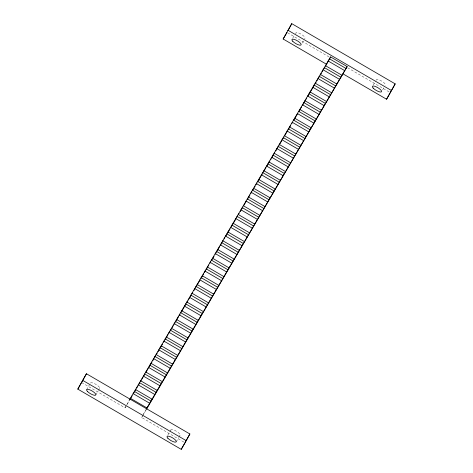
<?xml version="1.0" encoding="UTF-8"?>
<svg xmlns="http://www.w3.org/2000/svg" width="473" height="473" viewBox="0 0 473 473"><rect width="100%" height="100%" fill="white"/><g stroke="black" fill="none" stroke-linecap="round" stroke-linejoin="round"><path stroke-width="0.35" stroke-dasharray="2.37 1.77" d="M81.663 382.551L125.114 407.862L129.283 400.182M183.826 442.054L141.658 417.493L143.047 414.933M143.39 414.289L145.826 409.813M86.618 389.616L89.421 384.845M292.651 38.313L294.401 35.327M95.812 394.973L98.26 390.793M98.609 390.195L99.661 388.404M302.194 43.067L304.293 39.484M125.114 407.862L129.602 400.211M141.658 417.493L142.403 416.216M142.775 415.578L146.139 409.843M167.755 435.272L169.505 432.287M169.854 431.689L170.907 429.904M373.085 85.158L375.532 80.978M176.252 441.817L178.699 437.643M179.048 437.046L180.101 435.255M382.627 89.911L384.726 86.334M287.637 32.808L329.131 56.979M347.643 67.763L389.143 91.928M170.865 430.359A5.321 1.596 30.4 0 1 176.263 431.175A5.321 1.596 30.4 0 1 179.746 435.527M90.467 383.053A5.321 1.596 30.4 0 1 96.421 384.685A5.321 1.596 30.4 0 1 99.306 388.682M296.033 34.003A5.321 1.596 30.4 0 1 300.55 33.873A5.321 1.596 30.4 0 1 304.636 38.567M376.195 80.239A5.321 1.596 30.4 0 1 381.593 81.054A5.321 1.596 30.4 0 1 385.075 85.412"/><path stroke-width="0.71" d="M146.518 409.204L347.135 66.557L330.586 56.92L129.632 399.543M77.814 389.119L86.447 373.747L189.868 433.978L185.085 442.787L181.236 449.35L77.814 389.119L86.447 373.747M330.586 56.92L326.583 64.298L283.15 39.005L291.764 23.65L395.186 83.881L386.571 99.235L343.138 73.942M288.022 30.556L291.764 23.65M181.236 449.35L189.868 433.978M386.571 99.235L395.186 83.881M146.169 409.175L347.135 66.557M283.15 39.005L286.999 32.442M129.974 399.573L132.221 395.747M133.339 393.838L135.958 389.374M136.703 388.102L137.826 386.187M138.571 384.916L139.695 383M140.44 381.723L141.191 380.452M141.935 379.175L143.059 377.265M143.804 375.988L144.555 374.717M145.672 372.801L148.291 368.343M149.036 367.066L152.028 361.963M152.779 360.692L153.896 358.776M154.647 357.505L155.765 355.59M156.516 354.318L157.261 353.041M158.012 351.77L159.129 349.854M159.88 348.583L162.493 344.119M163.617 342.21L164.362 340.932M165.112 339.655L168.098 334.559M168.849 333.282L169.973 331.372M170.718 330.095L171.463 328.824M172.213 327.547L173.331 325.637M174.082 324.36L175.205 322.45M175.95 321.173L178.569 316.709M179.314 315.438L180.059 314.161M181.183 312.251L184.174 307.148M184.919 305.877L186.043 303.962M186.788 302.69L187.539 301.413M188.284 300.136L189.407 298.226M190.152 296.949L191.275 295.04M192.02 293.763L192.771 292.491M193.889 290.576L194.639 289.305M195.384 288.027L199.872 280.377M200.995 278.467L203.609 274.003M204.36 272.732L205.477 270.816M206.228 269.545L207.345 267.629M208.096 266.358L208.841 265.081M209.965 263.171L210.71 261.894M211.461 260.617L214.074 256.159M215.197 254.243L216.315 252.334M217.066 251.057L219.679 246.599M220.43 245.321L221.553 243.412M222.298 242.135L223.043 240.858M224.167 238.948L224.912 237.671M225.662 236.399L226.786 234.484M227.531 233.213L230.15 228.749M231.267 226.839L235.755 219.188M236.5 217.911L237.623 216.001M238.368 214.724L239.119 213.453M240.237 211.537L240.988 210.266M241.733 208.989L242.856 207.079M243.601 205.802L246.22 201.338M247.344 199.429L249.957 194.965M250.702 193.694L251.825 191.778M252.576 190.507L253.694 188.591M254.444 187.32L255.189 186.043M255.94 184.766L257.058 182.856M257.809 181.579L262.29 173.934M263.414 172.018L266.027 167.56M266.778 166.283L267.895 164.373M268.646 163.096L269.77 161.187M270.515 159.909L271.26 158.632M272.01 157.361L273.128 155.446M273.879 154.174L274.624 152.897M275.747 150.988L278.366 146.524M279.111 145.246L281.725 140.788M282.848 138.873L283.971 136.963M284.716 135.686L287.336 131.228M288.081 129.951L289.204 128.041M289.949 126.764L290.7 125.487M291.817 123.577L292.568 122.3M293.686 120.39L297.801 113.378M298.918 111.468L300.042 109.553M300.793 108.282L301.538 107.004M302.282 105.727L303.406 103.818M304.157 102.54L305.274 100.631M306.025 99.354L306.77 98.082M307.893 96.167L308.638 94.896M309.389 93.619L314.243 85.335M314.994 84.058L316.112 82.148M316.863 80.871L317.608 79.594M318.359 78.323L319.476 76.407M320.227 75.136L321.35 73.22M322.095 71.949L322.84 70.672M323.964 68.762L324.709 67.485M325.459 66.214L326.204 64.937M287.915 30.213L391.337 90.449M329.427 58.794L345.976 68.431M328.144 60.982L344.687 70.619M325.454 65.67L342.003 75.308M324.295 67.55L340.838 77.188M323.012 69.738L339.555 79.375M320.322 74.427L336.871 84.064M319.163 76.301L335.706 85.938M317.88 78.488L334.417 88.12M315.189 83.177L331.727 92.809M314.025 85.057L330.568 94.689M312.742 87.245L329.279 96.876M310.057 91.933L326.595 101.559M308.893 93.808L325.43 103.439M307.61 95.995L324.147 105.627M304.925 100.684L321.463 110.315M303.761 102.564L320.298 112.19M302.478 104.752L319.021 114.383M299.787 109.44L316.331 119.072M298.629 111.315L315.166 120.946M297.346 113.502L313.883 123.134M294.655 118.191L311.199 127.822M293.497 120.065L310.034 129.697M292.213 122.259L308.751 131.884M289.523 126.941L306.061 136.573M288.364 128.822L304.902 138.453M287.081 131.009L303.619 140.641M284.391 135.698L300.929 145.329M283.232 137.572L299.77 147.204M281.949 139.76L298.481 149.391M279.259 144.448L295.796 154.08M278.1 146.328L294.632 155.954M276.811 148.516L293.349 158.142M274.127 153.205L290.664 162.83M272.962 155.079L289.5 164.71M271.679 157.267L288.217 166.898M268.995 161.955L285.526 171.587M267.83 163.835L284.368 173.461M266.547 166.023L283.085 175.649M263.863 170.712L280.394 180.337M262.698 172.586L279.236 182.217M261.415 174.774L277.947 184.405M258.725 179.462L275.262 189.094M257.566 181.342L274.098 190.968M256.283 183.53L272.815 193.155M253.593 188.219L270.13 197.844M252.434 190.093L268.966 199.718M251.151 192.28L267.683 201.906M248.461 196.969L264.992 206.595M247.302 198.843L263.833 208.475M246.019 201.037L262.58 210.68M243.329 205.72L259.89 215.363M242.17 207.6L258.731 217.243M240.887 209.787L257.442 219.431M238.197 214.476L254.758 224.119M237.032 216.35L253.593 225.993M235.749 218.538L252.31 228.181M233.065 223.226L249.626 232.87M231.9 225.107L248.461 234.75M230.617 227.294L247.178 236.938M227.933 231.983L244.494 241.626M226.768 233.857L243.329 243.5M225.485 236.045L242.046 245.688M222.801 240.733L239.356 250.377M221.636 242.614L238.197 252.257M220.353 244.801L236.914 254.444M217.663 249.49L234.224 259.133M216.504 251.364L233.065 261.007M215.221 253.552L231.782 263.195M212.531 258.24L229.092 267.884M211.372 260.115L227.933 269.764M210.089 262.308L226.65 271.951M207.399 266.997L223.96 276.64M206.24 268.871L222.801 278.514M204.957 271.059L221.518 280.702M202.267 275.747L218.828 285.39M201.108 277.621L217.663 287.265M199.825 279.809L216.38 289.458M197.135 284.498L213.695 294.141M195.97 286.378L212.531 296.021M194.687 288.565L211.248 298.209M192.003 293.254L208.563 302.897M190.838 295.128L207.399 304.772M189.555 297.316L206.116 306.959M186.87 302.005L203.431 311.648M185.706 303.885L202.267 313.528M184.423 306.072L200.984 315.716M181.738 310.761L198.293 320.404M180.574 312.635L197.135 322.279M179.291 314.823L195.852 324.466M176.6 319.512L193.161 329.155M175.442 321.392L192.003 331.035M174.159 323.579L190.72 333.223M171.468 328.268L188.029 337.911M170.31 330.142L186.87 339.785M169.027 332.33L185.587 341.973M166.336 337.018L182.897 346.662M165.178 338.893L181.738 348.542M163.895 341.086L180.455 350.73M161.204 345.775L177.765 355.418M160.045 347.649L176.6 357.292M158.762 349.837L175.317 359.48M156.072 354.525L172.633 364.169M154.908 356.4L171.468 366.043M153.624 358.587L170.185 368.236M150.94 363.276L167.501 372.919M149.775 365.156L166.336 374.799M148.492 367.344L165.053 376.987M145.808 372.032L162.369 381.676M144.643 373.906L161.204 383.55M143.36 376.094L159.921 385.737M140.67 380.783L157.231 390.426M139.511 382.663L156.072 392.306M138.228 384.851L154.789 394.494M135.538 389.539L152.099 399.182M134.379 391.413L150.94 401.057M133.096 393.601L149.657 403.244M130.406 398.29L146.967 407.933M82.598 380.31L186.019 440.54M292.757 41.281A5.321 1.596 30.4 0 0 300.787 45.13A5.321 1.596 30.4 0 0 296.092 40.128A5.321 1.596 30.4 0 0 292.757 41.281M373.191 88.126A5.321 1.596 30.4 0 0 381.226 91.975A5.321 1.596 30.4 0 0 376.532 86.979A5.321 1.596 30.4 0 0 373.191 88.126M87.422 391.396A5.321 1.596 30.4 0 0 95.457 395.245A5.321 1.596 30.4 0 0 90.763 390.243A5.321 1.596 30.4 0 0 87.422 391.396M167.862 438.246A5.321 1.596 30.4 0 0 175.897 442.095A5.321 1.596 30.4 0 0 171.202 437.093A5.321 1.596 30.4 0 0 167.862 438.246"/></g></svg>
